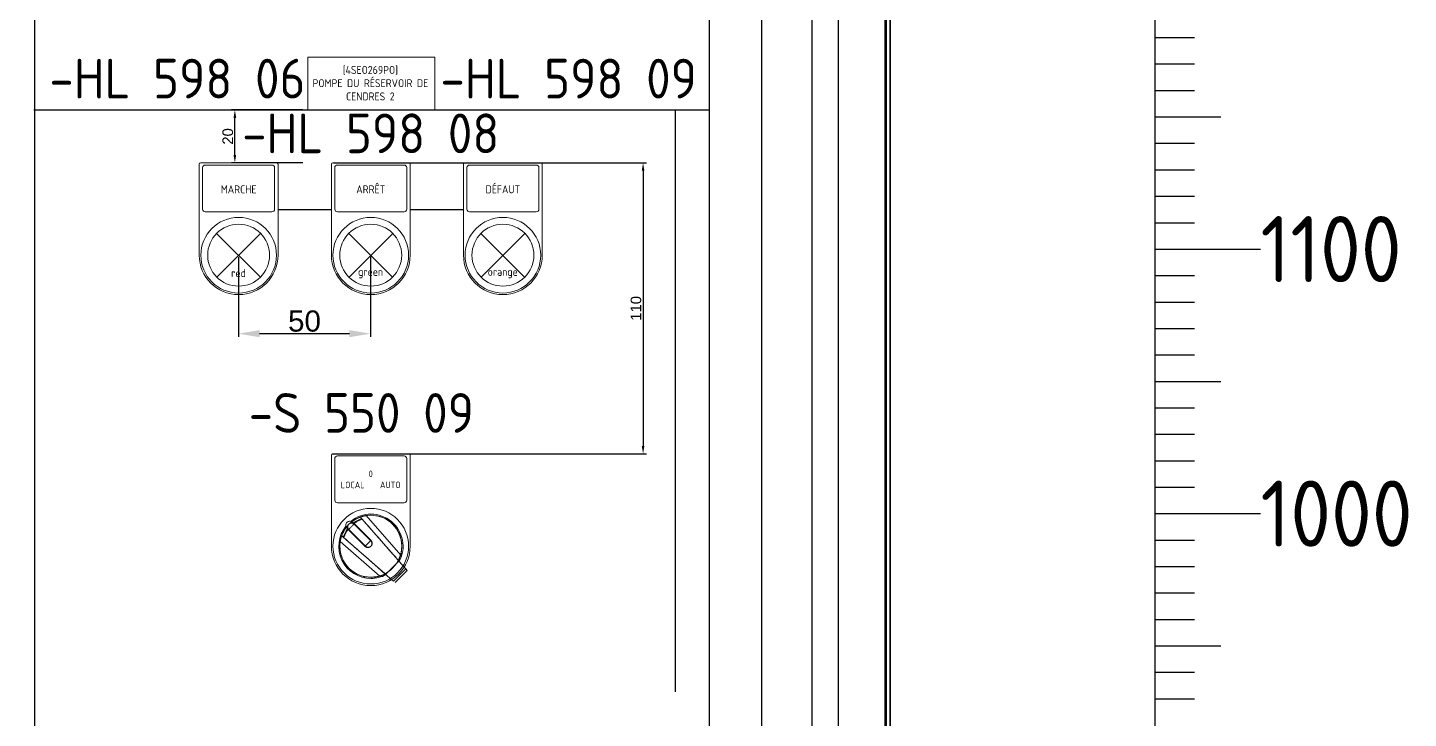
# Model space of a CAD drawing. Header units: millimetres. Extents: x 0 to 69574, y -5 to 41746.
# Drawn here: x 35236 to 35758, y 11689 to 11951 of the extents above; entities that cross this region are included whole.
import ezdxf
from ezdxf.enums import TextEntityAlignment as Align

# ---------------------------------------------------------------- set-up
doc = ezdxf.new("R2010")
doc.units = ezdxf.units.MM
doc.set_wipeout_variables(frame=1)
doc.layers.add('! NO PLOT !', color=7, linetype='Continuous', true_color=0xff75dd, plot=False)
doc.layers.add('000-PI-Oprema', color=30, linetype='Continuous', lineweight=5)
for name, color, linetype in [('000-PI-ORMAR', 2, 'Continuous'), ('000-PI_TEXT', 7, 'Continuous'), ('002-PI-Kabelska kanalica', 150, 'Continuous')]:
    doc.layers.add(name, color=color, linetype=linetype)
doc.styles.add('PI0', font='isocpeur.ttf', dxfattribs={"width": 0.9})
doc.styles.get("Standard").update_dxf_attribs({"font": 'arial.ttf'})
doc.dimstyles.new('ISO-25', dxfattribs={"dimtxt": 4, "dimasz": 3, "dimexe": 1.25, "dimexo": 0.625, "dimtad": 1, "dimtxsty": 'Standard', "dimcen": 3, "dimadec": 0, "dimazin": 0, "dimtfac": 1, "dimtmove": 0, "dimatfit": 3, "dimfxl": 1, "dimarcsym": 0})
doc.dimstyles.new('ISO-25-lb', dxfattribs={"dimtxt": 8, "dimasz": 8, "dimexe": 1.25, "dimexo": 0.625, "dimtad": 1, "dimtxsty": 'Standard', "dimcen": 5, "dimadec": 0, "dimazin": 0, "dimtfac": 1, "dimtmove": 0, "dimatfit": 3, "dimfxl": 1, "dimarcsym": 0})

# ---------------------------------------------------------------- blocks, each defined once
blk = doc.blocks.new('*D1204')
at = {"layer": '! NO PLOT !', "color": 0, "lineweight": -2, "ltscale": 0.25, "transparency": 16777216}
for p, q in [((35352.12, 11899.51), (35470.41, 11899.51)), ((35469.16, 11896.51), (35469.16, 11792.51)), ((35351.67, 11789.51), (35470.41, 11789.51))]:
    blk.add_line(p, q, dxfattribs=at)
at = {"layer": '! NO PLOT !', "color": 0, "ltscale": 0.25, "transparency": 16777216}
for points in [[(35468.66, 11896.51), (35469.66, 11896.51), (35469.16, 11899.51)], [(35468.66, 11792.51), (35469.66, 11792.51), (35469.16, 11789.51)]]:
    blk.add_solid(points, dxfattribs=at)
at = {"layer": 'Defpoints', "color": 0, "ltscale": 0.25, "transparency": 16777216}
for p in [(35351.5, 11899.51), (35351.04, 11789.51), (35469.16, 11789.51)]:
    blk.add_point(p, dxfattribs=at)
at = {"layer": '! NO PLOT !', "color": 0, "ltscale": 0.25, "transparency": 16777216, "insert": (35466.49, 11844.51), "char_height": 4, "attachment_point": 5, "rotation": 90}
blk.add_mtext('110', dxfattribs=at)
blk = doc.blocks.new('*D1205')
at = {"layer": '! NO PLOT !', "color": 0, "lineweight": -2, "ltscale": 0.25, "transparency": 16777216}
for p, q in [((35340.56, 11919.51), (35313.59, 11919.51)), ((35314.84, 11902.51), (35314.84, 11916.51)), ((35340.56, 11899.51), (35313.59, 11899.51))]:
    blk.add_line(p, q, dxfattribs=at)
at = {"layer": '! NO PLOT !', "color": 0, "ltscale": 0.25, "transparency": 16777216}
for points in [[(35314.34, 11916.51), (35315.34, 11916.51), (35314.84, 11919.51)], [(35314.34, 11902.51), (35315.34, 11902.51), (35314.84, 11899.51)]]:
    blk.add_solid(points, dxfattribs=at)
at = {"layer": 'Defpoints', "color": 0, "ltscale": 0.25, "transparency": 16777216}
for p in [(35314.84, 11919.51), (35341.19, 11919.51), (35341.19, 11899.51)]:
    blk.add_point(p, dxfattribs=at)
at = {"layer": '! NO PLOT !', "color": 0, "ltscale": 0.25, "transparency": 16777216, "insert": (35312.17, 11909.51), "char_height": 4, "attachment_point": 5, "rotation": 90}
blk.add_mtext('20', dxfattribs=at)
blk = doc.blocks.new('*D1206')
at = {"layer": '! NO PLOT !', "color": 0, "linetype": 'Continuous', "lineweight": -2, "ltscale": 0.25, "transparency": 16777216}
for p, q in [((35316.16, 11863.83), (35316.16, 11833.7)), ((35366.16, 11863.93), (35366.16, 11833.7)), ((35324.16, 11834.95), (35358.16, 11834.95))]:
    blk.add_line(p, q, dxfattribs=at)
at = {"layer": '! NO PLOT !', "color": 0, "ltscale": 0.25, "transparency": 16777216}
for points in [[(35324.16, 11836.28), (35324.16, 11833.61), (35316.16, 11834.95)], [(35358.16, 11836.28), (35358.16, 11833.61), (35366.16, 11834.95)]]:
    blk.add_solid(points, dxfattribs=at)
at = {"layer": 'Defpoints', "color": 0, "ltscale": 0.25, "transparency": 16777216}
for p in [(35316.16, 11864.46), (35366.16, 11864.56), (35366.16, 11834.95)]:
    blk.add_point(p, dxfattribs=at)
at = {"layer": '! NO PLOT !', "color": 0, "ltscale": 0.25, "transparency": 16777216, "insert": (35341.16, 11839.66), "char_height": 8, "attachment_point": 5}
blk.add_mtext('50', dxfattribs=at)
blk = doc.blocks.new('podloska')
at = {"layer": '000-PI-Oprema'}
for p, q in [((43278.7, 39063.45), (43278.7, 39097.85)), ((43279.2, 39098.35), (43308, 39098.35)), ((43280, 39080.85), (43280, 39096.55)), ((43281, 39097.55), (43306.2, 39097.55)), ((43307.2, 39080.85), (43307.2, 39096.55)), ((43308.5, 39063.45), (43308.5, 39097.85)), ((43281, 39079.85), (43306.2, 39079.85))]:
    blk.add_line(p, q, dxfattribs=at)
blk.add_circle((43293.6, 39063.45), 14.3, dxfattribs=at)
at = {"layer": '000-PI-Oprema', "ltscale": 0.25}
blk.add_circle((43293.6, 39063.45), 11.7, dxfattribs=at)
at = {"layer": '000-PI-Oprema'}
for centre, radius, start, end in [((43279.2, 39097.85), 0.5, 90, 179.9998), ((43281, 39096.55), 1, 90, 180.0001), ((43306.2, 39096.55), 1, 359.9999, 90), ((43308, 39097.85), 0.5, 0.0002, 90), ((43281, 39080.85), 1, 180, 270), ((43306.2, 39080.85), 1, 270, 0), ((43293.6, 39063.45), 14.9, 180, 0)]:
    blk.add_arc(centre, radius, start, end, dxfattribs=at)
blk = doc.blocks.new('*U1219')
at = {"layer": '002-PI-Kabelska kanalica'}
for p, q in [((-20, 369), (20, 369)), ((-20, -100), (-20, 369)), ((20, -100), (20, 369)), ((-20, -100), (20, -100))]:
    blk.add_line(p, q, dxfattribs=at)
blk = doc.blocks.new('skala_2300')
for p, q in [((0, 1400), (0, 540)), ((0, 1180), (15, 1180)), ((0, 1170), (15, 1170)), ((0, 1160), (15, 1160)), ((0, 1150), (25, 1150)), ((0, 1140), (15, 1140)), ((0, 1130), (15, 1130)), ((0, 1120), (15, 1120)), ((0, 1110), (15, 1110)), ((0, 1100), (40, 1100)), ((0, 1090), (15, 1090)), ((0, 1080), (15, 1080)), ((0, 1070), (15, 1070)), ((0, 1060), (15, 1060)), ((0, 1050), (25, 1050)), ((0, 1040), (15, 1040)), ((0, 1030), (15, 1030)), ((0, 1020), (15, 1020)), ((0, 1010), (15, 1010)), ((0, 1000), (40, 1000)), ((0, 1000), (40, 1000)), ((0, 1000), (40, 1000)), ((0, 1000), (40, 1000)), ((0, 990), (15, 990)), ((0, 980), (15, 980)), ((0, 970), (15, 970)), ((0, 960), (15, 960)), ((0, 950), (25, 950)), ((0, 940), (15, 940)), ((0, 930), (15, 930))]:
    blk.add_line(p, q)
at = {"style": 'PI0', "width": 0.9}
for s, p in [('1100', (40, 1100)), ('1000', (40, 1000))]:
    blk.add_text(s, height=25, dxfattribs=at).set_placement(p, align=Align.MIDDLE_LEFT)

msp = doc.modelspace()

# ---------------------------------------------------------------- block references
msp.add_blockref('skala_2300', (35662.568, 10766.904))
at = {"rotation": 270}
msp.add_blockref('*U1219', (34910.071, 11799.404), dxfattribs=at)

# ---------------------------------------------------------------- next in the draw order: wipeouts: each hides what was drawn before it
msp.add_wipeout([(35170.583, 12761.473), (35561.071, 12761.473), (35560.583, 10778.973), (35170.571, 10776.973)]).dxf.layer = '000-PI-ORMAR'

# ---------------------------------------------------------------- next in the draw order: linework, layer by layer
at = {"layer": '! NO PLOT !'}
for p, q in [((35543.095, 10788.404), (35543.095, 12749.904)), ((35533.095, 10803.404), (35533.095, 12734.904)), ((35239.095, 12684.154), (35239.095, 10854.154)), ((35494.095, 12684.154), (35494.095, 10854.154)), ((35514.095, 10849.154), (35514.095, 12689.154))]:
    msp.add_line(p, q, dxfattribs=at)
at = {"layer": '! NO PLOT !', "ltscale": 0.25}
for p, q in [((35493.904, 11919.505), (35238.904, 11919.505)), ((35481.231, 11919.505), (35481.231, 11699.505)), ((35481.231, 11919.505), (35481.231, 11699.505)), ((35481.231, 11919.505), (35481.231, 11699.505)), ((35481.231, 11919.505), (35481.231, 11699.505)), ((35351.314, 11881.755), (35331.164, 11881.755)), ((35401.264, 11881.755), (35381.114, 11881.755))]:
    msp.add_line(p, q, dxfattribs=at)
at = {"layer": '000-PI-Oprema'}
for p, q in [((35307.941, 11872.828), (35324.487, 11856.282)), ((35324.587, 11872.828), (35308.041, 11856.282)), ((35357.891, 11872.828), (35374.437, 11856.282)), ((35374.537, 11872.828), (35357.991, 11856.282)), ((35407.841, 11872.828), (35424.387, 11856.282)), ((35424.487, 11872.828), (35407.941, 11856.282)), ((35362.29, 11765.593), (35362.293, 11765.594)), ((35362.294, 11765.588), (35362.29, 11765.593)), ((35362.293, 11765.594), (35362.301, 11765.597)), ((35362.306, 11765.575), (35362.294, 11765.588)), ((35362.301, 11765.597), (35362.315, 11765.602)), ((35362.326, 11765.551), (35362.306, 11765.575)), ((35362.315, 11765.602), (35362.335, 11765.609)), ((35362.355, 11765.518), (35362.326, 11765.551)), ((35362.335, 11765.609), (35362.362, 11765.618)), ((35362.393, 11765.475), (35362.355, 11765.518)), ((35362.362, 11765.618), (35362.394, 11765.63)), ((35362.44, 11765.421), (35362.393, 11765.475)), ((35362.394, 11765.63), (35362.432, 11765.643)), ((35362.432, 11765.643), (35362.475, 11765.658)), ((35362.475, 11765.658), (35362.524, 11765.674)), ((35362.524, 11765.674), (35362.578, 11765.693)), ((35362.578, 11765.693), (35362.636, 11765.712)), ((35362.636, 11765.712), (35362.699, 11765.732)), ((35362.699, 11765.732), (35362.766, 11765.753)), ((35362.766, 11765.753), (35362.835, 11765.775)), ((35362.835, 11765.775), (35362.908, 11765.797)), ((35362.908, 11765.797), (35362.985, 11765.82)), ((35362.985, 11765.82), (35363.066, 11765.843)), ((35363.066, 11765.843), (35363.151, 11765.867)), ((35363.151, 11765.867), (35363.24, 11765.891)), ((35363.24, 11765.891), (35363.333, 11765.915)), ((35363.333, 11765.915), (35363.428, 11765.94)), ((35363.428, 11765.94), (35363.526, 11765.964)), ((35363.526, 11765.964), (35363.627, 11765.987)), ((35363.627, 11765.987), (35363.729, 11766.011)), ((35363.729, 11766.011), (35363.833, 11766.033)), ((35363.833, 11766.033), (35363.938, 11766.055)), ((35363.938, 11766.055), (35364.043, 11766.076)), ((35364.043, 11766.076), (35364.149, 11766.096)), ((35364.149, 11766.096), (35364.254, 11766.115)), ((35364.254, 11766.115), (35364.359, 11766.133)), ((35364.359, 11766.133), (35364.462, 11766.149)), ((35377.554, 11751.231), (35364.462, 11766.149)), ((35356.982, 11761.717), (35356.978, 11761.721)), ((35356.995, 11761.705), (35356.982, 11761.717)), ((35357.015, 11761.684), (35356.995, 11761.705)), ((35357.044, 11761.655), (35357.015, 11761.684)), ((35357.082, 11761.617), (35357.044, 11761.655)), ((35357.13, 11761.569), (35357.082, 11761.617)), ((35357.099, 11760.134), (35357.268, 11760.404)), ((35357.186, 11761.513), (35357.13, 11761.569)), ((35364.692, 11754.149), (35357.184, 11761.657)), ((35357.252, 11761.447), (35357.186, 11761.513)), ((35357.328, 11761.372), (35357.252, 11761.447)), ((35357.268, 11760.404), (35357.444, 11760.669)), ((35357.412, 11761.287), (35357.328, 11761.372)), ((35357.507, 11761.193), (35357.412, 11761.287)), ((35357.512, 11761.045), (35357.432, 11761.126)), ((35357.444, 11760.669), (35357.629, 11760.929)), ((35364.467, 11754.232), (35357.507, 11761.193)), ((35357.541, 11761.017), (35357.512, 11761.045)), ((35357.629, 11760.929), (35357.541, 11761.017)), ((35364.003, 11754.555), (35357.629, 11760.929)), ((35359.104, 11763.838), (35359.1, 11763.842)), ((35359.116, 11763.826), (35359.104, 11763.838)), ((35359.136, 11763.805), (35359.116, 11763.826)), ((35359.166, 11763.776), (35359.136, 11763.805)), ((35366.212, 11756.588), (35359.164, 11763.637)), ((35359.204, 11763.738), (35359.166, 11763.776)), ((35359.449, 11763.493), (35359.204, 11763.738)), ((35359.534, 11763.408), (35359.449, 11763.493)), ((35359.628, 11763.314), (35359.534, 11763.408)), ((35366.588, 11756.353), (35359.628, 11763.314)), ((35359.748, 11763.336), (35359.694, 11763.389)), ((35359.775, 11763.308), (35359.748, 11763.336)), ((35359.803, 11763.28), (35359.775, 11763.308)), ((35359.892, 11763.192), (35359.803, 11763.28)), ((35359.892, 11763.192), (35360.151, 11763.376)), ((35366.265, 11756.818), (35359.892, 11763.192)), ((35360.151, 11763.376), (35360.416, 11763.553)), ((35360.416, 11763.553), (35360.687, 11763.721)), ((35360.687, 11763.721), (35360.962, 11763.882)), ((35360.962, 11763.882), (35361.243, 11764.034)), ((35361.243, 11764.034), (35361.528, 11764.177)), ((35361.528, 11764.177), (35361.817, 11764.313)), ((35361.817, 11764.313), (35362.111, 11764.439)), ((35362.111, 11764.439), (35362.409, 11764.557)), ((35362.409, 11764.557), (35362.71, 11764.665)), ((35362.497, 11765.357), (35362.44, 11765.421)), ((35362.563, 11765.282), (35362.497, 11765.357)), ((35362.638, 11765.196), (35362.563, 11765.282)), ((35362.723, 11765.099), (35362.638, 11765.196)), ((35362.71, 11764.665), (35363.015, 11764.765)), ((35362.817, 11764.992), (35362.723, 11765.099)), ((35362.831, 11764.974), (35362.803, 11765.006)), ((35376.556, 11749.336), (35362.817, 11764.992)), ((35362.86, 11764.941), (35362.831, 11764.974)), ((35362.889, 11764.908), (35362.86, 11764.941)), ((35362.92, 11764.873), (35362.889, 11764.908)), ((35362.951, 11764.838), (35362.92, 11764.873)), ((35362.982, 11764.802), (35362.951, 11764.838)), ((35363.015, 11764.765), (35362.982, 11764.802)), ((35363.745, 11763.933), (35363.015, 11764.765)), ((35364.475, 11763.101), (35363.745, 11763.933)), ((35365.205, 11762.269), (35364.475, 11763.101)), ((35365.935, 11761.437), (35365.205, 11762.269)), ((35366.664, 11760.606), (35365.935, 11761.437)), ((35367.394, 11759.775), (35366.664, 11760.606)), ((35354.671, 11756.358), (35354.688, 11756.462)), ((35369.589, 11743.267), (35354.671, 11756.358)), ((35354.688, 11756.462), (35354.705, 11756.566)), ((35354.705, 11756.566), (35354.724, 11756.671)), ((35354.724, 11756.671), (35354.744, 11756.777)), ((35354.744, 11756.777), (35354.765, 11756.883)), ((35354.765, 11756.883), (35354.787, 11756.988)), ((35354.787, 11756.988), (35354.81, 11757.091)), ((35354.81, 11757.091), (35354.833, 11757.194)), ((35354.833, 11757.194), (35354.857, 11757.294)), ((35354.857, 11757.294), (35354.881, 11757.392)), ((35354.881, 11757.392), (35354.905, 11757.488)), ((35354.905, 11757.488), (35354.929, 11757.58)), ((35354.929, 11757.58), (35354.954, 11757.669)), ((35354.954, 11757.669), (35354.978, 11757.754)), ((35354.978, 11757.754), (35355.001, 11757.836)), ((35355.001, 11757.836), (35355.024, 11757.913)), ((35355.024, 11757.913), (35355.046, 11757.985)), ((35355.046, 11757.985), (35355.067, 11758.055)), ((35355.067, 11758.055), (35355.088, 11758.121)), ((35355.088, 11758.121), (35355.109, 11758.184)), ((35355.109, 11758.184), (35355.128, 11758.243)), ((35355.128, 11758.243), (35355.146, 11758.297)), ((35355.146, 11758.297), (35355.163, 11758.345)), ((35355.163, 11758.345), (35355.178, 11758.389)), ((35355.178, 11758.389), (35355.191, 11758.427)), ((35355.191, 11758.427), (35355.202, 11758.459)), ((35355.202, 11758.459), (35355.211, 11758.485)), ((35355.211, 11758.485), (35355.219, 11758.505)), ((35355.219, 11758.505), (35355.224, 11758.519)), ((35355.224, 11758.519), (35355.227, 11758.528)), ((35355.227, 11758.528), (35355.228, 11758.531)), ((35355.232, 11758.527), (35355.228, 11758.531)), ((35355.246, 11758.515), (35355.232, 11758.527)), ((35355.269, 11758.494), (35355.246, 11758.515)), ((35355.302, 11758.465), (35355.269, 11758.494)), ((35355.345, 11758.427), (35355.302, 11758.465)), ((35355.399, 11758.38), (35355.345, 11758.427)), ((35355.464, 11758.324), (35355.399, 11758.38)), ((35355.539, 11758.258), (35355.464, 11758.324)), ((35355.625, 11758.182), (35355.539, 11758.258)), ((35355.721, 11758.098), (35355.625, 11758.182)), ((35355.829, 11758.003), (35355.721, 11758.098)), ((35355.846, 11757.989), (35355.814, 11758.017)), ((35371.484, 11744.264), (35355.829, 11758.003)), ((35355.879, 11757.961), (35355.846, 11757.989)), ((35355.913, 11757.931), (35355.879, 11757.961)), ((35355.947, 11757.901), (35355.913, 11757.931)), ((35355.983, 11757.87), (35355.947, 11757.901)), ((35356.019, 11757.838), (35355.983, 11757.87)), ((35356.056, 11757.806), (35356.019, 11757.838)), ((35356.056, 11757.806), (35356.155, 11758.11)), ((35356.888, 11757.075), (35356.056, 11757.806)), ((35356.155, 11758.11), (35356.264, 11758.411)), ((35356.264, 11758.411), (35356.381, 11758.709)), ((35356.381, 11758.709), (35356.508, 11759.003)), ((35356.508, 11759.003), (35356.643, 11759.293)), ((35356.643, 11759.293), (35356.787, 11759.578)), ((35356.787, 11759.578), (35356.939, 11759.858)), ((35357.72, 11756.346), (35356.888, 11757.075)), ((35356.939, 11759.858), (35357.099, 11760.134)), ((35358.551, 11755.616), (35357.72, 11756.346)), ((35359.383, 11754.886), (35358.551, 11755.616)), ((35366.672, 11756.129), (35366.212, 11756.588)), ((35366.315, 11756.766), (35366.265, 11756.818)), ((35366.362, 11756.712), (35366.315, 11756.766)), ((35366.407, 11756.656), (35366.362, 11756.712)), ((35366.449, 11756.598), (35366.407, 11756.656)), ((35366.489, 11756.538), (35366.449, 11756.598)), ((35366.526, 11756.476), (35366.489, 11756.538)), ((35366.56, 11756.413), (35366.526, 11756.476)), ((35366.591, 11756.348), (35366.56, 11756.413)), ((35366.56, 11754.96), (35366.591, 11755.025)), ((35366.619, 11756.282), (35366.591, 11756.348)), ((35366.591, 11755.025), (35366.619, 11755.091)), ((35366.644, 11756.215), (35366.619, 11756.282)), ((35366.619, 11755.091), (35366.644, 11755.158)), ((35366.666, 11756.147), (35366.644, 11756.215)), ((35366.644, 11755.158), (35366.666, 11755.226)), ((35366.686, 11756.077), (35366.666, 11756.147)), ((35366.666, 11755.226), (35366.686, 11755.295)), ((35366.702, 11756.007), (35366.686, 11756.077)), ((35366.686, 11755.295), (35366.702, 11755.365)), ((35366.714, 11755.937), (35366.702, 11756.007)), ((35366.702, 11755.365), (35366.714, 11755.436)), ((35366.724, 11755.866), (35366.714, 11755.937)), ((35366.714, 11755.436), (35366.724, 11755.507)), ((35366.73, 11755.794), (35366.724, 11755.866)), ((35366.724, 11755.507), (35366.73, 11755.579)), ((35366.734, 11755.722), (35366.73, 11755.794)), ((35366.73, 11755.579), (35366.734, 11755.651)), ((35366.734, 11755.651), (35366.734, 11755.722)), ((35368.123, 11758.943), (35367.394, 11759.775)), ((35368.853, 11758.112), (35368.123, 11758.943)), ((35370.311, 11756.45), (35368.853, 11758.112)), ((35371.04, 11755.619), (35370.311, 11756.45)), ((35371.769, 11754.789), (35371.04, 11755.619)), ((35360.215, 11754.156), (35359.383, 11754.886)), ((35361.046, 11753.427), (35360.215, 11754.156)), ((35361.877, 11752.697), (35361.046, 11753.427)), ((35362.708, 11751.968), (35361.877, 11752.697)), ((35364.37, 11750.509), (35362.708, 11751.968)), ((35364.055, 11754.505), (35364.003, 11754.555)), ((35364.109, 11754.458), (35364.055, 11754.505)), ((35364.165, 11754.413), (35364.109, 11754.458)), ((35364.223, 11754.371), (35364.165, 11754.413)), ((35364.283, 11754.332), (35364.223, 11754.371)), ((35364.344, 11754.295), (35364.283, 11754.332)), ((35364.408, 11754.261), (35364.344, 11754.295)), ((35365.201, 11749.78), (35364.37, 11750.509)), ((35364.472, 11754.23), (35364.408, 11754.261)), ((35364.538, 11754.201), (35364.472, 11754.23)), ((35364.606, 11754.176), (35364.538, 11754.201)), ((35364.674, 11754.154), (35364.606, 11754.176)), ((35364.743, 11754.135), (35364.674, 11754.154)), ((35364.813, 11754.119), (35364.743, 11754.135)), ((35364.884, 11754.106), (35364.813, 11754.119)), ((35364.955, 11754.096), (35364.884, 11754.106)), ((35365.026, 11754.09), (35364.955, 11754.096)), ((35365.098, 11754.087), (35365.026, 11754.09)), ((35365.17, 11754.087), (35365.098, 11754.087)), ((35365.17, 11754.087), (35365.242, 11754.09)), ((35365.242, 11754.09), (35365.313, 11754.096)), ((35365.313, 11754.096), (35365.384, 11754.106)), ((35365.384, 11754.106), (35365.455, 11754.119)), ((35365.455, 11754.119), (35365.525, 11754.135)), ((35365.525, 11754.135), (35365.594, 11754.154)), ((35365.594, 11754.154), (35365.662, 11754.176)), ((35365.662, 11754.176), (35365.73, 11754.201)), ((35365.73, 11754.201), (35365.796, 11754.23)), ((35365.796, 11754.23), (35365.86, 11754.261)), ((35365.86, 11754.261), (35365.924, 11754.295)), ((35365.924, 11754.295), (35365.985, 11754.332)), ((35365.985, 11754.332), (35366.045, 11754.371)), ((35366.045, 11754.371), (35366.103, 11754.413)), ((35366.103, 11754.413), (35366.159, 11754.458)), ((35366.159, 11754.458), (35366.214, 11754.505)), ((35366.214, 11754.505), (35366.265, 11754.555)), ((35366.265, 11754.555), (35366.315, 11754.607)), ((35366.315, 11754.607), (35366.362, 11754.661)), ((35366.362, 11754.661), (35366.407, 11754.717)), ((35366.407, 11754.717), (35366.449, 11754.775)), ((35366.449, 11754.775), (35366.489, 11754.835)), ((35366.489, 11754.835), (35366.526, 11754.897)), ((35366.526, 11754.897), (35366.56, 11754.96)), ((35372.498, 11753.958), (35371.769, 11754.789)), ((35373.227, 11753.128), (35372.498, 11753.958)), ((35374.684, 11751.467), (35373.227, 11753.128)), ((35375.413, 11750.637), (35374.684, 11751.467)), ((35376.869, 11748.977), (35375.413, 11750.637)), ((35375.729, 11750.277), (35375.73, 11750.277)), ((35377.005, 11749.739), (35377.037, 11749.814)), ((35377.037, 11749.814), (35377.11, 11749.985)), ((35377.11, 11749.985), (35377.187, 11750.172)), ((35377.187, 11750.172), (35377.265, 11750.372)), ((35377.265, 11750.372), (35377.343, 11750.582)), ((35377.343, 11750.582), (35377.418, 11750.798)), ((35377.418, 11750.798), (35377.488, 11751.016)), ((35377.488, 11751.016), (35377.554, 11751.231)), ((35366.032, 11749.051), (35365.201, 11749.78)), ((35366.862, 11748.322), (35366.032, 11749.051)), ((35367.693, 11747.594), (35366.862, 11748.322)), ((35370.184, 11745.408), (35367.693, 11747.594)), ((35370.184, 11745.408), (35367.693, 11747.594)), ((35371.844, 11743.951), (35370.184, 11745.408)), ((35371.844, 11743.951), (35370.184, 11745.408)), ((35370.543, 11745.091), (35370.544, 11745.092)), ((35370.543, 11745.091), (35370.544, 11745.092)), ((35371.844, 11743.951), (35376.869, 11748.977)), ((35371.848, 11743.946), (35376.875, 11748.973)), ((35374.78, 11741.372), (35379.448, 11746.04)), ((35374.78, 11741.372), (35379.448, 11746.04)), ((35375.403, 11740.826), (35379.995, 11745.418)), ((35375.403, 11740.826), (35379.995, 11745.418)), ((35376.555, 11749.335), (35376.556, 11749.336)), ((35376.875, 11748.973), (35376.556, 11749.336)), ((35379.448, 11746.04), (35376.875, 11748.973)), ((35376.889, 11749.267), (35376.892, 11749.331)), ((35376.891, 11749.205), (35376.889, 11749.267)), ((35376.899, 11749.143), (35376.891, 11749.205)), ((35376.892, 11749.331), (35376.9, 11749.396)), ((35376.912, 11749.083), (35376.899, 11749.143)), ((35376.9, 11749.396), (35376.913, 11749.461)), ((35376.93, 11749.023), (35376.912, 11749.083)), ((35376.913, 11749.461), (35376.93, 11749.528)), ((35376.93, 11749.528), (35376.951, 11749.597)), ((35376.953, 11748.964), (35376.93, 11749.023)), ((35376.951, 11749.597), (35376.976, 11749.667)), ((35376.982, 11748.905), (35376.953, 11748.964)), ((35376.976, 11749.667), (35377.005, 11749.739)), ((35377.015, 11748.846), (35376.982, 11748.905)), ((35377.054, 11748.786), (35377.015, 11748.846)), ((35377.098, 11748.726), (35377.054, 11748.786)), ((35377.146, 11748.666), (35377.098, 11748.726)), ((35377.197, 11748.605), (35377.146, 11748.666)), ((35379.995, 11745.418), (35379.448, 11746.04)), ((35379.995, 11745.418), (35379.448, 11746.04)), ((35369.589, 11743.267), (35369.726, 11743.308)), ((35369.589, 11743.267), (35369.726, 11743.308)), ((35369.726, 11743.308), (35369.864, 11743.351)), ((35369.726, 11743.308), (35369.864, 11743.351)), ((35369.864, 11743.351), (35370.003, 11743.396)), ((35369.864, 11743.351), (35370.003, 11743.396)), ((35370.003, 11743.396), (35370.141, 11743.443)), ((35370.003, 11743.396), (35370.141, 11743.443)), ((35370.141, 11743.443), (35370.277, 11743.492)), ((35370.141, 11743.443), (35370.277, 11743.492)), ((35370.277, 11743.492), (35370.411, 11743.541)), ((35370.277, 11743.492), (35370.411, 11743.541)), ((35370.411, 11743.541), (35370.541, 11743.591)), ((35370.411, 11743.541), (35370.541, 11743.591)), ((35370.541, 11743.591), (35370.666, 11743.64)), ((35370.541, 11743.591), (35370.666, 11743.64)), ((35370.666, 11743.64), (35370.786, 11743.689)), ((35370.666, 11743.64), (35370.786, 11743.689)), ((35370.786, 11743.689), (35370.9, 11743.737)), ((35370.786, 11743.689), (35370.9, 11743.737)), ((35370.9, 11743.737), (35371.006, 11743.783)), ((35370.9, 11743.737), (35371.006, 11743.783)), ((35371.006, 11743.783), (35371.08, 11743.815)), ((35371.006, 11743.783), (35371.08, 11743.815)), ((35371.08, 11743.815), (35371.153, 11743.844)), ((35371.08, 11743.815), (35371.153, 11743.844)), ((35371.153, 11743.844), (35371.224, 11743.869)), ((35371.153, 11743.844), (35371.224, 11743.869)), ((35371.224, 11743.869), (35371.293, 11743.891)), ((35371.224, 11743.869), (35371.293, 11743.891)), ((35371.293, 11743.891), (35371.36, 11743.908)), ((35371.293, 11743.891), (35371.36, 11743.908)), ((35371.36, 11743.908), (35371.426, 11743.921)), ((35371.36, 11743.908), (35371.426, 11743.921)), ((35371.426, 11743.921), (35371.49, 11743.928)), ((35371.426, 11743.921), (35371.49, 11743.928)), ((35371.484, 11744.264), (35371.485, 11744.265)), ((35371.484, 11744.264), (35371.485, 11744.265)), ((35371.848, 11743.946), (35371.484, 11744.264)), ((35371.848, 11743.946), (35371.484, 11744.264)), ((35371.49, 11743.928), (35371.553, 11743.931)), ((35371.49, 11743.928), (35371.553, 11743.931)), ((35371.615, 11743.929), (35371.553, 11743.931)), ((35371.615, 11743.929), (35371.553, 11743.931)), ((35371.677, 11743.922), (35371.615, 11743.929)), ((35371.677, 11743.922), (35371.615, 11743.929)), ((35371.738, 11743.909), (35371.677, 11743.922)), ((35371.738, 11743.909), (35371.677, 11743.922)), ((35371.798, 11743.89), (35371.738, 11743.909)), ((35371.798, 11743.89), (35371.738, 11743.909)), ((35371.857, 11743.867), (35371.798, 11743.89)), ((35371.857, 11743.867), (35371.798, 11743.89)), ((35374.78, 11741.372), (35371.848, 11743.946)), ((35374.78, 11741.372), (35371.848, 11743.946)), ((35371.916, 11743.838), (35371.857, 11743.867)), ((35371.916, 11743.838), (35371.857, 11743.867)), ((35371.975, 11743.805), (35371.916, 11743.838)), ((35371.975, 11743.805), (35371.916, 11743.838)), ((35372.034, 11743.766), (35371.975, 11743.805)), ((35372.034, 11743.766), (35371.975, 11743.805)), ((35372.094, 11743.723), (35372.034, 11743.766)), ((35372.094, 11743.723), (35372.034, 11743.766)), ((35372.155, 11743.675), (35372.094, 11743.723)), ((35372.155, 11743.675), (35372.094, 11743.723)), ((35372.215, 11743.623), (35372.155, 11743.675)), ((35372.215, 11743.623), (35372.155, 11743.675))]:
    msp.add_line(p, q, dxfattribs=at)
msp.add_lwpolyline([(35342.404, 11939.505), (35390.404, 11939.505), (35390.404, 11919.505), (35342.404, 11919.505)], close=True, dxfattribs=at)
for points in [[(35358.686, 11763.95), (35358.437, 11764.013), (35358.178, 11764.026), (35357.917, 11763.988), (35357.665, 11763.902), (35357.431, 11763.77), (35357.224, 11763.597), (35357.051, 11763.389), (35356.918, 11763.155), (35356.832, 11762.903), (35356.794, 11762.642), (35356.807, 11762.383), (35356.87, 11762.135)], [(35356.87, 11762.135), (35357.002, 11761.88), (35357.184, 11761.657)], [(35359.93, 11762.871), (35359.718, 11763.044), (35359.477, 11763.173), (35359.215, 11763.252), (35358.942, 11763.279), (35358.669, 11763.251), (35358.407, 11763.171), (35358.165, 11763.042), (35357.953, 11762.868), (35357.779, 11762.656), (35357.649, 11762.414), (35357.569, 11762.151), (35357.542, 11761.879), (35357.568, 11761.606), (35357.647, 11761.344), (35357.776, 11761.102), (35357.95, 11760.891)], [(35359.93, 11762.871), (35359.899, 11762.863), (35359.832, 11762.818), (35359.73, 11762.736), (35359.598, 11762.622), (35359.441, 11762.479), (35359.264, 11762.314), (35359.075, 11762.131), (35358.881, 11761.939), (35358.689, 11761.745), (35358.507, 11761.556), (35358.341, 11761.379), (35358.198, 11761.222), (35358.084, 11761.09), (35358.003, 11760.989), (35357.957, 11760.921), (35357.95, 11760.891)], [(35359.164, 11763.637), (35358.941, 11763.818), (35358.686, 11763.95)], [(35366.212, 11756.588), (35366.181, 11756.581), (35366.114, 11756.536), (35366.012, 11756.454), (35365.88, 11756.34), (35365.723, 11756.197), (35365.547, 11756.032), (35365.358, 11755.849), (35365.163, 11755.657), (35364.971, 11755.463), (35364.789, 11755.274), (35364.623, 11755.097), (35364.48, 11754.94), (35364.366, 11754.808), (35364.285, 11754.706), (35364.24, 11754.639), (35364.232, 11754.609)], [(35364.232, 11754.609), (35364.444, 11754.435), (35364.686, 11754.306), (35364.948, 11754.226), (35365.221, 11754.2), (35365.494, 11754.227), (35365.756, 11754.307), (35365.998, 11754.436), (35366.21, 11754.61), (35366.384, 11754.822), (35366.514, 11755.064), (35366.594, 11755.327), (35366.621, 11755.6), (35366.594, 11755.873), (35366.515, 11756.135), (35366.386, 11756.377), (35366.212, 11756.588)]]:
    msp.add_lwpolyline(points, dxfattribs=at)
for centre, radius, start, end in [((35366.28, 11754.541), 12.15, 332.06339, 129.08147), ((35366.28, 11754.541), 11.75, 109.84984, 128.23046), ((35366.28, 11754.541), 11.75, 343.63927, 98.89794), ((35366.28, 11754.541), 12.15, 140.91853, 270), ((35366.28, 11754.541), 11.75, 142.33437, 160.15016), ((35366.265, 11754.555), 11.01, 143.35629, 161.66982), ((35366.28, 11754.541), 11.75, 141.76954, 142.33437), ((35366.28, 11754.541), 11.01, 142.83063, 143.35629), ((35366.28, 11754.541), 11.01, 126.64371, 127.16937), ((35366.265, 11754.555), 11.01, 108.33018, 126.64371), ((35366.28, 11754.541), 11.01, 108.33018, 108.33753), ((35366.28, 11754.541), 11.75, 171.10206, 286.36073), ((35366.28, 11754.541), 11.01, 161.66247, 161.66982), ((35366.28, 11754.541), 12.15, 270, 297.93658), ((35366.28, 11754.541), 12.15, 270, 297.93658)]:
    msp.add_arc(centre, radius, start, end, dxfattribs=at)
at = {"layer": '000-PI-ORMAR'}
for p, q in [((35560.595, 12759.404), (35560.595, 10778.904)), ((35561.083, 12761.404), (35561.083, 10776.904)), ((35562.583, 12761.404), (35562.583, 10776.904)), ((35562.595, 10776.904), (35562.595, 12761.404)), ((35562.595, 10776.904), (35562.595, 12761.404))]:
    msp.add_line(p, q, dxfattribs=at)

# ---------------------------------------------------------------- next in the draw order: block references
at = {"layer": '000-PI-Oprema'}
for p in [(-7977.332, -27198.845), (-7927.382, -27198.845), (-7877.432, -27198.845), (-7927.382, -27308.845)]:
    msp.add_blockref('podloska', p, dxfattribs=at)

# ---------------------------------------------------------------- next in the draw order: texts
at = {"layer": '! NO PLOT !', "char_height": 3, "width": 27.82747, "attachment_point": 5, "style": 'PI0'}
for s, insert in [('{\\fISOCPEUR|b0|i0|c238|p34;red}', (35316.214, 11857.852)), ('{\\fISOCPEUR|b0|i0|c238|p34;green}', (35366.164, 11857.852)), ('{\\fISOCPEUR|b0|i0|c238|p34;orange}', (35416.114, 11857.852))]:
    msp.add_mtext(s, dxfattribs=dict(at, insert=insert))
at = {"layer": '000-PI_TEXT', "style": 'PI0', "width": 0.9}
for s, p in [('-HL 598 06', (35293.112, 11931.399)), ('-HL 598 09', (35441.047, 11931.399)), ('-HL 598 08', (35366.214, 11910.698)), ('-S 550 09', (35362.667, 11804.976))]:
    msp.add_text(s, height=15, dxfattribs=at).set_placement(p, align=Align.MIDDLE)
at = {"layer": '000-PI_TEXT', "linetype": 'Continuous', "insert": (35366.061, 11929.648), "char_height": 3, "width": 58.2158, "attachment_point": 5, "style": 'PI0'}
msp.add_mtext('{\\fISOCPEUR|b0|i0|c238|p34;[4SEO269PO]\\PPOMPE DU RÉSERVOIR DE \\PCENDRES 2}', dxfattribs=at)
at = {"layer": '000-PI_TEXT', "attachment_point": 5, "style": 'PI0'}
for s, insert, char_height, width in [('{\\fISOCPEUR|b0|i0|c238|p34;MARCHE }', (35316.264, 11889.505), 3, 27.82747), ('{\\fISOCPEUR|b0|i0|c238|p34;ARRÊT}', (35366.214, 11889.505), 3, 27.82747), ('{\\fISOCPEUR|b0|i0|c238|p34;DÉFAUT}', (35416.164, 11889.505), 3, 27.82747), ('{\\fISOCPEUR|b0|i0|c238|p34;0}\\PLOCAL    {\\fISOCPEUR|b0|i0|c238|p34;AUTO}', (35366.214, 11779.855), 2.5, 24.5)]:
    msp.add_mtext(s, dxfattribs=dict(at, insert=insert, char_height=char_height, width=width))

# ---------------------------------------------------------------- next in the draw order: dimensions: what is measured, and where the dimension line sits
at = {"layer": '! NO PLOT !', "ltscale": 0.25}
dim = msp.add_linear_dim(base=(35314.841, 11919.505), p1=(35341.189, 11899.505), p2=(35341.189, 11919.505), angle=90, dimstyle='ISO-25', dxfattribs=at)
dim.commit()
dim.dimension.update_dxf_attribs({"geometry": '*D1205', "text_midpoint": (35312.174, 11909.505)})
dim = msp.add_linear_dim(base=(35469.157, 11789.505), p1=(35351.495, 11899.505), p2=(35351.041, 11789.505), angle=90, dimstyle='ISO-25', dxfattribs=at)
dim.commit()
dim.dimension.update_dxf_attribs({"geometry": '*D1204', "text_midpoint": (35469.157, 11844.505), "dimtype": 160})
dim = msp.add_linear_dim(base=(35366.164, 11834.947), p1=(35316.164, 11864.455), p2=(35366.164, 11864.555), dimstyle='ISO-25-lb', dxfattribs=at)
dim.commit()
dim.dimension.update_dxf_attribs({"geometry": '*D1206', "text_midpoint": (35341.164, 11839.656)})

doc.saveas('drawing.dxf')
